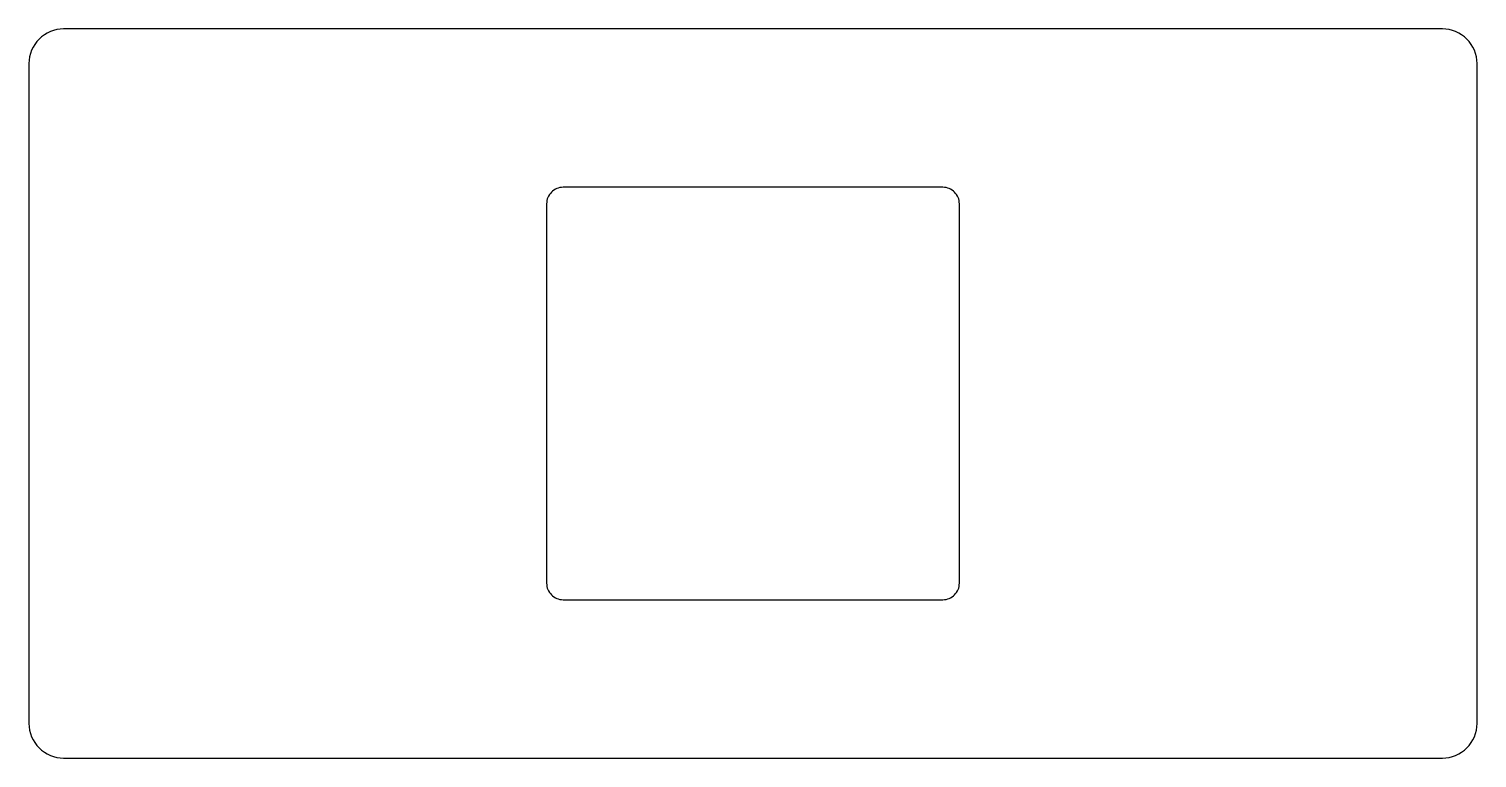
# Model space of a CAD drawing. Header units: millimetres. Extents: x -88 to 88, y -44 to 44.
import ezdxf

# ---------------------------------------------------------------- set-up
doc = ezdxf.new("R2010")
doc.units = ezdxf.units.MM
doc.layers.get('0').update_dxf_attribs({"linetype": 'CONTINUOUS'})

msp = doc.modelspace()

# ---------------------------------------------------------------- linework, layer by layer
for points in [[(-83.5, 44.2, 0.414214), (-87.7, 40), (-87.7, -40, 0.414214), (-83.5, -44.2), (83.5, -44.2, 0.414214), (87.7, -40), (87.7, 40, 0.414214), (83.5, 44.2)], [(-23, 25, 0.414214), (-25, 23), (-25, -23, 0.414214), (-23, -25), (23, -25, 0.414214), (25, -23), (25, 23, 0.414214), (23, 25)]]:
    msp.add_lwpolyline(points, format="xyb", close=True)

doc.saveas('drawing.dxf')
